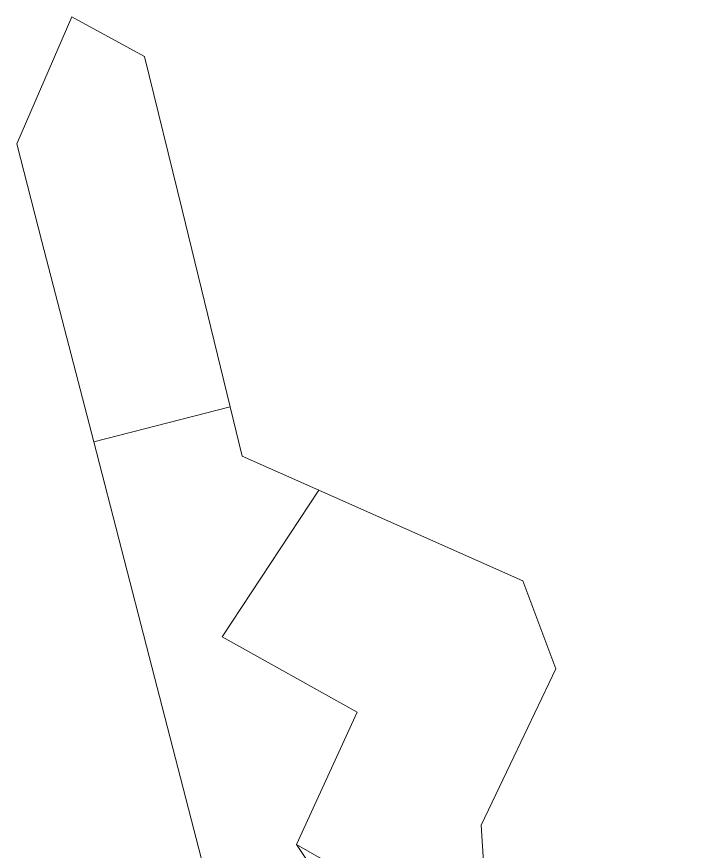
# Model space of a CAD drawing. Header units: inches. Extents: x 470001 to 470123, y 4349638 to 4349771.
# Drawn here: x 470091.3 to 470114.37, y 4349742.81 to 4349770.61 of the extents above; entities that cross this region are included whole.
import ezdxf

# ---------------------------------------------------------------- set-up
doc = ezdxf.new("R2010")
doc.units = ezdxf.units.IN
doc.header["$MEASUREMENT"] = 0
doc.layers.add('0.500-1.000', color=7, linetype='Continuous', lineweight=0)
doc.layers.add('1.000-1.500', color=7, linetype='Continuous', lineweight=0)

msp = doc.modelspace()

# ---------------------------------------------------------------- linework, layer by layer
at = {"layer": '0.500-1.000'}
msp.add_lwpolyline([(470098.411, 4349757.616), (470093.868, 4349756.452), (470092.145, 4349763.118), (470091.304, 4349766.375), (470093.143, 4349770.611), (470095.562, 4349769.284), (470096.81, 4349764.172), (470098.411, 4349757.616)], close=True, dxfattribs=at)
for points in [[(470109.856, 4349729.218), (470100.621, 4349743.027), (470102.645, 4349747.444), (470098.153, 4349749.95), (470101.368, 4349754.835), (470104.687, 4349753.362), (470108.167, 4349751.817), (470109.26, 4349748.883), (470107.86, 4349745.952), (470106.771, 4349743.672), (470106.972, 4349740.536)], [(470105.159, 4349740.434), (470100.621, 4349743.027), (470109.856, 4349729.218)]]:
    msp.add_lwpolyline(points, dxfattribs=at)
at = {"layer": '1.000-1.500'}
msp.add_lwpolyline([(470098.411, 4349757.616), (470098.812, 4349755.969), (470101.368, 4349754.835), (470098.153, 4349749.95), (470102.645, 4349747.444), (470100.621, 4349743.027), (470106.299, 4349739.782), (470109.856, 4349729.218), (470114.373, 4349727.421), (470110.826, 4349722.422), (470110.138, 4349718.026), (470107.154, 4349716.026), (470103.459, 4349714.397), (470104.254, 4349720.146), (470106.075, 4349727.256), (470101.011, 4349728.805), (470100.433, 4349731.043), (470099.259, 4349735.588), (470097.55, 4349742.202), (470095.716, 4349749.299), (470093.868, 4349756.452), (470098.411, 4349757.616)], close=True, dxfattribs=at)

doc.saveas('drawing.dxf')
